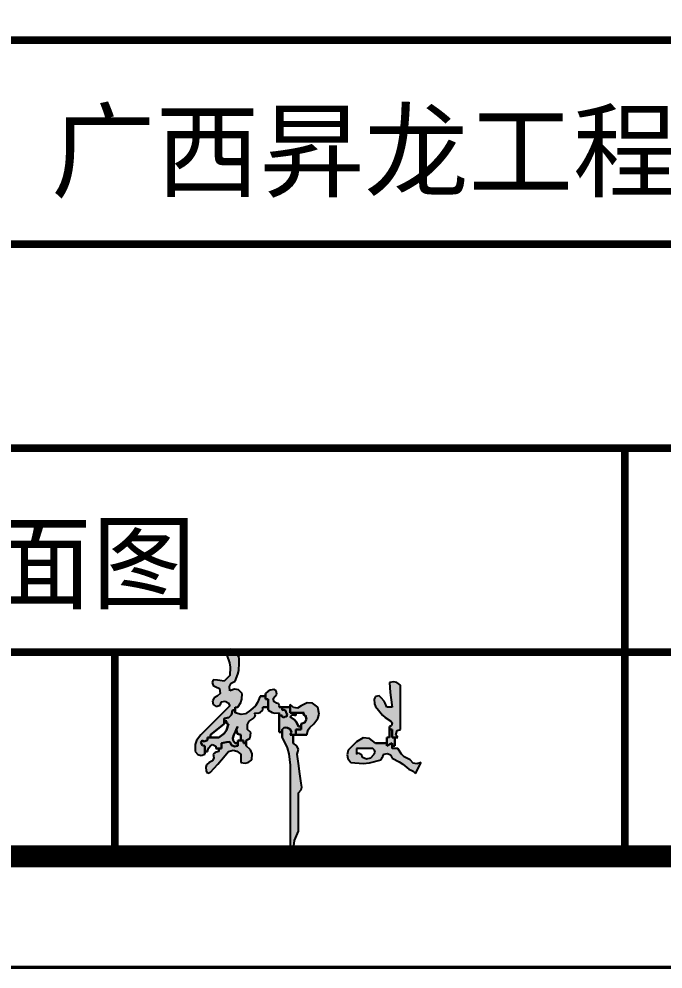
# Model space of a CAD drawing. Header units: millimetres. Extents: x -255 to 9196, y 129 to 426.
# Drawn here: x 41.27 to 70.28, y 129.26 to 172.06 of the extents above; entities that cross this region are included whole.
import ezdxf
from ezdxf.enums import TextEntityAlignment as Align

# ---------------------------------------------------------------- set-up
doc = ezdxf.new("R2010")
doc.units = ezdxf.units.MM
doc.layers.add('不打印', color=7, linetype='Continuous', plot=False)
doc.layers.add('地质-图框', color=7, linetype='Continuous')
doc.styles.add('LZ_PMT_LINE', font='', dxfattribs={"height": 2})
doc.styles.get("Standard").update_dxf_attribs({"font": 'simfang.ttf', "height": 2.5})
doc.styles.get('LZ_PMT_LINE').set_extended_font_data('SimSun')

# ---------------------------------------------------------------- blocks, each defined once
blk = doc.blocks.new('zhengyi')
h = blk.add_hatch(color=256)
h.dxf.hatch_style = 1
h.paths.add_polyline_path([(256.6931, 181.627), (256.7081, 181.638), (256.7147, 181.6434), (256.7166, 181.6509), (256.7133, 181.6588), (256.7264, 181.6573), (256.735, 181.6602), (256.7446, 181.6692), (256.7446, 181.6734), (256.7446, 181.6755), (256.7446, 181.6797), (256.7654, 181.6797), (256.7654, 181.7109), (256.7613, 181.7109), (256.7592, 181.7109), (256.755, 181.7109), (256.755, 181.7213), (256.7342, 181.7213), (256.7253, 181.6975), (256.7171, 181.6857), (256.6977, 181.6692), (256.679, 181.6554), (256.6628, 181.6525), (256.6404, 181.6588), (256.6404, 181.6692), (256.63, 181.6692), (256.6264, 181.6519), (256.6161, 181.6415), (256.5987, 181.638), (256.5987, 181.6276), (256.6092, 181.6276), (256.6068, 181.6236), (256.6097, 181.6176), (256.6144, 181.6171), (256.6071, 181.5928), (256.5983, 181.5802), (256.5779, 181.5651), (256.5466, 181.5651), (256.5362, 181.5651), (256.5352, 181.5558), (256.5234, 181.5499), (256.5154, 181.5546), (256.5106, 181.5466), (256.5165, 181.5348), (256.5258, 181.5338), (256.5258, 181.513), (256.5362, 181.513), (256.5387, 181.5219), (256.5409, 181.5264), (256.5466, 181.5338), (256.5547, 181.5386), (256.5665, 181.5326), (256.5675, 181.5234), (256.5883, 181.5234), (256.5883, 181.5317), (256.5883, 181.5359), (256.5883, 181.5442), (256.6007, 181.5469), (256.607, 181.5479), (256.6196, 181.5494), (256.6259, 181.537), (256.6371, 181.5314), (256.6508, 181.5338), (256.6508, 181.5442), (256.6404, 181.5442), (256.633, 181.5545), (256.6316, 181.5633), (256.6352, 181.5755), (256.6414, 181.588), (256.6443, 181.5937), (256.6436, 181.5957), (256.6508, 181.6067), (256.6446, 181.5942), (256.6443, 181.5937), (256.6489, 181.58), (256.6612, 181.5755), (256.6612, 181.5546), (256.6717, 181.5546), (256.6717, 181.5505), (256.6717, 181.5484), (256.6717, 181.5442), (256.6821, 181.5442), (256.6821, 181.5546), (256.6966, 181.563), (256.6993, 181.5846), (256.6873, 181.5963), (256.6871, 181.6149)])
h.paths.add_polyline_path([(256.6664, 181.7317), (256.6531, 181.7455), (256.6375, 181.749), (256.6196, 181.7422), (256.6185, 181.7589), (256.6254, 181.7711), (256.6404, 181.7786), (256.6503, 181.8046), (256.6535, 181.8187), (256.656, 181.8463), (256.6549, 181.8678), (256.6476, 181.881), (256.63, 181.8932), (256.6219, 181.9001), (256.6087, 181.8975), (256.6039, 181.888), (256.6016, 181.884), (256.6045, 181.8781), (256.6092, 181.8776), (256.6189, 181.8476), (256.6211, 181.831), (256.6196, 181.7995), (256.6112, 181.7911), (256.6071, 181.787), (256.5987, 181.7786), (256.5822, 181.7817), (256.5738, 181.7827), (256.5571, 181.7838), (256.553, 181.7734), (256.5573, 181.7625), (256.5675, 181.7578), (256.5804, 181.7507), (256.5831, 181.7317), (256.5727, 181.7213), (256.5602, 181.715), (256.5547, 181.7038), (256.5571, 181.6901), (256.5681, 181.6829), (256.5838, 181.6881), (256.5883, 181.7005), (256.6021, 181.7029), (256.6132, 181.6973), (256.6196, 181.6849), (256.5758, 181.6411), (256.5539, 181.6192), (256.5102, 181.5755), (256.4943, 181.5544), (256.4893, 181.5393), (256.4893, 181.513), (256.4988, 181.5011), (256.5115, 181.4975), (256.5258, 181.5025), (256.5258, 181.5338), (256.5165, 181.5348), (256.5106, 181.5466), (256.5154, 181.5546), (256.5234, 181.5499), (256.5352, 181.5558), (256.5362, 181.5651), (256.5466, 181.5651), (256.5466, 181.5755), (256.5675, 181.5921), (256.5779, 181.6005), (256.5987, 181.6171), (256.5987, 181.6276), (256.5987, 181.638), (256.6161, 181.6415), (256.6264, 181.6519), (256.63, 181.6692), (256.6404, 181.6692), (256.6404, 181.6797), (256.6446, 181.6797), (256.6467, 181.6797), (256.6508, 181.6797), (256.6621, 181.6982), (256.6657, 181.71)])
h.paths.add_polyline_path([(256.6985, 181.5185), (256.6821, 181.5338), (256.6821, 181.5442), (256.6717, 181.5442), (256.6717, 181.5484), (256.6717, 181.5505), (256.6717, 181.5546), (256.6508, 181.5546), (256.6508, 181.5442), (256.6508, 181.5338), (256.6371, 181.5314), (256.6259, 181.537), (256.6196, 181.5494), (256.607, 181.5479), (256.6007, 181.5469), (256.5883, 181.5442), (256.5883, 181.5359), (256.5883, 181.5317), (256.5883, 181.5234), (256.5779, 181.5234), (256.5779, 181.513), (256.5689, 181.5105), (256.5644, 181.5083), (256.5571, 181.5025), (256.5595, 181.4888), (256.5539, 181.4776), (256.5414, 181.4713), (256.5323, 181.4618), (256.5294, 181.4531), (256.531, 181.44), (256.5326, 181.4336), (256.5415, 181.4307), (256.5466, 181.4348), (256.5751, 181.4648), (256.5887, 181.4805), (256.6144, 181.513), (256.6331, 181.5171), (256.646, 181.5142), (256.6612, 181.5025), (256.6612, 181.49), (256.6612, 181.4838), (256.6612, 181.4713), (256.6781, 181.468), (256.6896, 181.4709), (256.7029, 181.4817), (256.7042, 181.5041)])
h.paths.add_polyline_path([(256.8718, 181.6241), (256.8647, 181.6325), (256.8488, 181.6432), (256.8542, 181.6498), (256.8617, 181.6517), (256.8696, 181.6484), (256.8696, 181.6588), (256.8488, 181.6588), (256.8488, 181.6797), (256.8175, 181.6797), (256.8175, 181.6692), (256.8249, 181.6705), (256.8314, 181.6661), (256.8331, 181.6588), (256.8373, 181.6537), (256.8343, 181.6448), (256.8279, 181.6432), (256.8239, 181.6409), (256.8181, 181.6438), (256.8175, 181.6484), (256.8071, 181.6484), (256.8071, 181.5859), (256.8175, 181.5859), (256.8175, 181.5963), (256.8242, 181.6017), (256.8299, 181.6031), (256.8383, 181.6015), (256.8485, 181.5968), (256.8529, 181.5859), (256.8488, 181.5755), (256.8696, 181.5755), (256.8696, 181.5963), (256.8779, 181.5963), (256.8821, 181.5963), (256.8904, 181.5963), (256.8904, 181.6067), (256.88, 181.6067)])
h.paths.add_polyline_path([(256.8314, 181.6661), (256.8249, 181.6705), (256.8175, 181.6692), (256.8175, 181.6797), (256.8071, 181.6797), (256.8083, 181.6871), (256.804, 181.6936), (256.7967, 181.6953), (256.7872, 181.7), (256.7845, 181.7133), (256.7915, 181.7213), (256.7984, 181.7293), (256.7958, 181.7426), (256.7863, 181.7474), (256.7726, 181.7445), (256.7655, 181.7409), (256.755, 181.7317), (256.755, 181.7109), (256.7592, 181.7109), (256.7613, 181.7109), (256.7654, 181.7109), (256.7654, 181.6797), (256.7654, 181.6692), (256.78, 181.6601), (256.79, 181.6576), (256.8071, 181.6588), (256.8071, 181.6484), (256.8175, 181.6484), (256.8181, 181.6438), (256.8239, 181.6409), (256.8279, 181.6432), (256.8343, 181.6448), (256.8373, 181.6537), (256.8331, 181.6588)])
h.paths.add_polyline_path([(256.9529, 181.6797), (256.9333, 181.6953), (256.9124, 181.697), (256.8904, 181.6849), (256.8757, 181.6768), (256.8611, 181.6786), (256.8488, 181.6901), (256.8488, 181.6588), (256.9009, 181.6588), (256.8985, 181.6548), (256.9014, 181.6489), (256.9061, 181.6484), (256.9101, 181.635), (256.9036, 181.622), (256.8904, 181.6171), (256.8904, 181.6067), (256.8904, 181.5963), (256.8821, 181.5963), (256.8779, 181.5963), (256.8696, 181.5963), (256.8696, 181.5755), (256.9113, 181.5755), (256.9168, 181.5943), (256.9228, 181.6039), (256.9373, 181.6171), (256.9534, 181.6373), (256.9577, 181.6543)])
h.paths.add_polyline_path([(256.8792, 181.5198), (256.8738, 181.5341), (256.8592, 181.5442), (256.8592, 181.5755), (256.8488, 181.5755), (256.8529, 181.5859), (256.8485, 181.5968), (256.8383, 181.6015), (256.8299, 181.6031), (256.8242, 181.6017), (256.8175, 181.5963), (256.8175, 181.5859), (256.8175, 181.5651), (256.8372, 181.5262), (256.8438, 181.5041), (256.8488, 181.4609), (256.8488, 181.3234), (256.8488, 181.2546), (256.8488, 181.1171), (256.8571, 181.1171), (256.8613, 181.1171), (256.8696, 181.1171), (256.8621, 181.1541), (256.8646, 181.1764), (256.88, 181.2108), (256.88, 181.2692), (256.88, 181.2983), (256.88, 181.3567), (256.8899, 181.3682), (256.8928, 181.3782), (256.8904, 181.3932), (256.8842, 181.4369), (256.8811, 181.4588), (256.8748, 181.5025)])
h.paths.add_polyline_path([(257.2342, 181.5442), (257.2259, 181.54), (257.2217, 181.538), (257.2134, 181.5338), (257.2134, 181.5442), (257.1717, 181.5442), (257.1488, 181.5623), (257.1241, 181.5641), (257.0988, 181.5494), (257.0863, 181.5369), (257.08, 181.5307), (257.0675, 181.5182), (257.0634, 181.4994), (257.0663, 181.4865), (257.078, 181.4713), (257.1239, 181.4678), (257.1481, 181.47), (257.1926, 181.4817), (257.1967, 181.49), (257.1988, 181.4942), (257.203, 181.5025), (257.2168, 181.5049), (257.2279, 181.4994), (257.2342, 181.4869), (257.261, 181.4733), (257.2739, 181.4647), (257.2967, 181.4452), (257.3081, 181.4409), (257.3137, 181.4376), (257.3228, 181.4296), (257.3311, 181.4463), (257.3353, 181.4546), (257.3436, 181.4713), (257.3275, 181.4654), (257.3134, 181.4689), (257.302, 181.4817), (257.2796, 181.493), (257.269, 181.5025), (257.2551, 181.5234), (257.2467, 181.5234), (257.2426, 181.5234), (257.2342, 181.5234)])
h.paths.add_polyline_path([(257.1677, 181.5176), (257.1695, 181.5106), (257.1665, 181.5025), (257.1531, 181.4888), (257.1376, 181.4853), (257.1196, 181.4921), (257.1186, 181.5014), (257.1068, 181.5073), (257.0988, 181.5025), (257.0988, 181.5109), (257.0988, 181.515), (257.0988, 181.5234), (257.1238, 181.5234), (257.1363, 181.5234), (257.1613, 181.5234)], flags=16)
h.paths.add_polyline_path([(257.2655, 181.663), (257.2655, 181.6963), (257.2655, 181.763), (257.2522, 181.7738), (257.2407, 181.7767), (257.2238, 181.7734), (257.2268, 181.7358), (257.2289, 181.717), (257.2342, 181.6797), (257.2259, 181.6797), (257.2217, 181.6797), (257.2134, 181.6797), (257.2078, 181.6955), (257.2034, 181.7033), (257.1926, 181.7161), (257.1845, 181.7231), (257.1712, 181.7204), (257.1665, 181.7109), (257.1673, 181.6931), (257.171, 181.6831), (257.1821, 181.6692), (257.1979, 181.6497), (257.2078, 181.6409), (257.229, 181.6276), (257.2347, 181.6211), (257.2319, 181.6097), (257.2238, 181.6067), (257.2238, 181.5963), (257.2342, 181.5963), (257.2342, 181.5838), (257.2342, 181.5776), (257.2342, 181.5651), (257.2551, 181.5651), (257.2479, 181.5761), (257.2531, 181.5918), (257.2655, 181.5963)])
h.paths.add_polyline_path([(257.2447, 181.5651), (257.2342, 181.5651), (257.2342, 181.5776), (257.2342, 181.5838), (257.2342, 181.5963), (257.2238, 181.5963), (257.2238, 181.5651), (257.2197, 181.5651), (257.2176, 181.5651), (257.2134, 181.5651), (257.2134, 181.5338), (257.2217, 181.538), (257.2259, 181.54), (257.2342, 181.5442), (257.2342, 181.5338), (257.2447, 181.5338)])
for p, q in [((256.6219, 181.9001), (256.6087, 181.8975)), ((256.63, 181.8932), (256.6219, 181.9001)), ((256.6039, 181.888), (256.6016, 181.884)), ((256.6016, 181.884), (256.6045, 181.8781)), ((256.6087, 181.8975), (256.6039, 181.888)), ((256.6045, 181.8781), (256.6092, 181.8776)), ((256.6092, 181.8776), (256.6189, 181.8476)), ((256.6476, 181.881), (256.63, 181.8932)), ((256.6549, 181.8678), (256.6476, 181.881)), ((256.656, 181.8463), (256.6549, 181.8678)), ((256.6189, 181.8476), (256.6211, 181.831)), ((256.6211, 181.831), (256.6196, 181.7995)), ((256.6535, 181.8187), (256.656, 181.8463)), ((256.6196, 181.7995), (256.6112, 181.7911)), ((256.6404, 181.7786), (256.6503, 181.8046)), ((256.6503, 181.8046), (256.6535, 181.8187)), ((256.5571, 181.7838), (256.553, 181.7734)), ((256.553, 181.7734), (256.5573, 181.7625)), ((256.5738, 181.7827), (256.5571, 181.7838)), ((256.5573, 181.7625), (256.5675, 181.7578)), ((256.5675, 181.7578), (256.5804, 181.7507)), ((256.5822, 181.7817), (256.5738, 181.7827)), ((256.5987, 181.7786), (256.5822, 181.7817)), ((256.6071, 181.787), (256.5987, 181.7786)), ((256.6112, 181.7911), (256.6071, 181.787)), ((256.6185, 181.7589), (256.6254, 181.7711)), ((256.6196, 181.7422), (256.6185, 181.7589)), ((256.6254, 181.7711), (256.6404, 181.7786)), ((257.2407, 181.7767), (257.2238, 181.7734)), ((257.2238, 181.7734), (257.2268, 181.7358)), ((257.2522, 181.7738), (257.2407, 181.7767)), ((257.2655, 181.763), (257.2522, 181.7738)), ((257.2655, 181.6963), (257.2655, 181.763)), ((256.5727, 181.7213), (256.5602, 181.715)), ((256.5831, 181.7317), (256.5727, 181.7213)), ((256.5804, 181.7507), (256.5831, 181.7317)), ((256.6375, 181.749), (256.6196, 181.7422)), ((256.6531, 181.7455), (256.6375, 181.749)), ((256.6664, 181.7317), (256.6531, 181.7455)), ((256.6657, 181.71), (256.6664, 181.7317)), ((256.7342, 181.7213), (256.7253, 181.6975)), ((256.755, 181.7213), (256.7342, 181.7213)), ((256.7342, 181.7213), (256.755, 181.7213)), ((256.755, 181.7213), (256.7342, 181.7213)), ((256.7655, 181.7409), (256.755, 181.7317)), ((256.755, 181.7317), (256.755, 181.7109)), ((256.755, 181.7109), (256.755, 181.7317)), ((256.755, 181.7317), (256.755, 181.7109)), ((256.755, 181.7109), (256.755, 181.7213)), ((256.755, 181.7213), (256.755, 181.7109)), ((256.755, 181.7109), (256.755, 181.7213)), ((256.7726, 181.7445), (256.7655, 181.7409)), ((256.7863, 181.7474), (256.7726, 181.7445)), ((256.7845, 181.7133), (256.7915, 181.7213)), ((256.7958, 181.7426), (256.7863, 181.7474)), ((256.7915, 181.7213), (256.7984, 181.7293)), ((256.7984, 181.7293), (256.7958, 181.7426)), ((257.1712, 181.7204), (257.1665, 181.7109)), ((257.1845, 181.7231), (257.1712, 181.7204)), ((257.1926, 181.7161), (257.1845, 181.7231)), ((257.2268, 181.7358), (257.2289, 181.717)), ((256.5602, 181.715), (256.5547, 181.7038)), ((256.5547, 181.7038), (256.5571, 181.6901)), ((256.5571, 181.6901), (256.5681, 181.6829)), ((256.5681, 181.6829), (256.5838, 181.6881)), ((256.6196, 181.6849), (256.5758, 181.6411)), ((256.5838, 181.6881), (256.5883, 181.7005)), ((256.5883, 181.7005), (256.6021, 181.7029)), ((256.6021, 181.7029), (256.6132, 181.6973)), ((256.6132, 181.6973), (256.6196, 181.6849)), ((256.6508, 181.6797), (256.6621, 181.6982)), ((256.6621, 181.6982), (256.6657, 181.71)), ((256.7171, 181.6857), (256.6977, 181.6692)), ((256.7253, 181.6975), (256.7171, 181.6857)), ((256.755, 181.7109), (256.7592, 181.7109)), ((256.7592, 181.7109), (256.755, 181.7109)), ((256.7592, 181.7109), (256.7613, 181.7109)), ((256.7613, 181.7109), (256.7592, 181.7109)), ((256.7613, 181.7109), (256.7654, 181.7109)), ((256.7654, 181.7109), (256.7613, 181.7109)), ((256.7654, 181.7109), (256.7654, 181.6692)), ((256.7654, 181.6692), (256.7654, 181.7109)), ((256.7654, 181.7109), (256.7654, 181.6692)), ((256.7654, 181.6797), (256.7654, 181.7109)), ((256.7654, 181.7109), (256.7654, 181.6797)), ((256.7654, 181.6797), (256.7654, 181.7109)), ((256.7872, 181.7), (256.7845, 181.7133)), ((256.7967, 181.6953), (256.7872, 181.7)), ((256.804, 181.6936), (256.7967, 181.6953)), ((256.8083, 181.6871), (256.804, 181.6936)), ((256.8071, 181.6797), (256.8083, 181.6871)), ((256.8611, 181.6786), (256.8488, 181.6901)), ((256.8488, 181.6901), (256.8488, 181.6588)), ((256.8488, 181.6588), (256.8488, 181.6901)), ((256.8488, 181.6901), (256.8488, 181.6588)), ((256.8904, 181.6849), (256.8757, 181.6768)), ((256.9124, 181.697), (256.8904, 181.6849)), ((256.9333, 181.6953), (256.9124, 181.697)), ((256.9529, 181.6797), (256.9333, 181.6953)), ((257.1665, 181.7109), (257.1673, 181.6931)), ((257.1673, 181.6931), (257.171, 181.6831)), ((257.2034, 181.7033), (257.1926, 181.7161)), ((257.2078, 181.6955), (257.2034, 181.7033)), ((257.2134, 181.6797), (257.2078, 181.6955)), ((257.2289, 181.717), (257.2342, 181.6797)), ((257.2655, 181.663), (257.2655, 181.6963)), ((256.6264, 181.6519), (256.6161, 181.6415)), ((256.6161, 181.6415), (256.6264, 181.6519)), ((256.63, 181.6692), (256.6264, 181.6519)), ((256.6264, 181.6519), (256.63, 181.6692)), ((256.6404, 181.6692), (256.63, 181.6692)), ((256.63, 181.6692), (256.6404, 181.6692)), ((256.6404, 181.6692), (256.63, 181.6692)), ((256.63, 181.6692), (256.6404, 181.6692)), ((256.6404, 181.6692), (256.63, 181.6692)), ((256.63, 181.6692), (256.6404, 181.6692)), ((256.6404, 181.6692), (256.6404, 181.6797)), ((256.6404, 181.6797), (256.6404, 181.6692)), ((256.6404, 181.6692), (256.6404, 181.6797)), ((256.6404, 181.6797), (256.6446, 181.6797)), ((256.6404, 181.6588), (256.6404, 181.6692)), ((256.6404, 181.6692), (256.6404, 181.6588)), ((256.6404, 181.6588), (256.6404, 181.6692)), ((256.6628, 181.6525), (256.6404, 181.6588)), ((256.6446, 181.6797), (256.6467, 181.6797)), ((256.6467, 181.6797), (256.6508, 181.6797)), ((256.679, 181.6554), (256.6628, 181.6525)), ((256.6977, 181.6692), (256.679, 181.6554)), ((256.7166, 181.6509), (256.7133, 181.6588)), ((256.7133, 181.6588), (256.7264, 181.6573)), ((256.7147, 181.6434), (256.7166, 181.6509)), ((256.7264, 181.6573), (256.735, 181.6602)), ((256.735, 181.6602), (256.7446, 181.6692)), ((256.7446, 181.6755), (256.7446, 181.6797)), ((256.7446, 181.6797), (256.7654, 181.6797)), ((256.7654, 181.6797), (256.7446, 181.6797)), ((256.7446, 181.6797), (256.7654, 181.6797)), ((256.7446, 181.6734), (256.7446, 181.6755)), ((256.7446, 181.6692), (256.7446, 181.6734)), ((256.7654, 181.6692), (256.78, 181.6601)), ((256.78, 181.6601), (256.79, 181.6576)), ((256.79, 181.6576), (256.8071, 181.6588)), ((256.8175, 181.6797), (256.8071, 181.6797)), ((256.8071, 181.6797), (256.8175, 181.6797)), ((256.8175, 181.6797), (256.8071, 181.6797)), ((256.8071, 181.6588), (256.8071, 181.6484)), ((256.8071, 181.6484), (256.8071, 181.6588)), ((256.8071, 181.6588), (256.8071, 181.6484)), ((256.8175, 181.6484), (256.8071, 181.6484)), ((256.8071, 181.6484), (256.8175, 181.6484)), ((256.8175, 181.6484), (256.8071, 181.6484)), ((256.8071, 181.6484), (256.8071, 181.5859)), ((256.8071, 181.5859), (256.8071, 181.6484)), ((256.8071, 181.6484), (256.8071, 181.5859)), ((256.8071, 181.6484), (256.8175, 181.6484)), ((256.8175, 181.6484), (256.8071, 181.6484)), ((256.8071, 181.6484), (256.8175, 181.6484)), ((256.8488, 181.6797), (256.8175, 181.6797)), ((256.8175, 181.6797), (256.8488, 181.6797)), ((256.8488, 181.6797), (256.8175, 181.6797)), ((256.8175, 181.6797), (256.8175, 181.6692)), ((256.8175, 181.6692), (256.8175, 181.6797)), ((256.8175, 181.6797), (256.8175, 181.6692)), ((256.8175, 181.6692), (256.8175, 181.6797)), ((256.8175, 181.6797), (256.8175, 181.6692)), ((256.8175, 181.6692), (256.8175, 181.6797)), ((256.8175, 181.6692), (256.8249, 181.6705)), ((256.8249, 181.6705), (256.8175, 181.6692)), ((256.8181, 181.6438), (256.8175, 181.6484)), ((256.8175, 181.6484), (256.8181, 181.6438)), ((256.8249, 181.6705), (256.8314, 181.6661)), ((256.8314, 181.6661), (256.8249, 181.6705)), ((256.8314, 181.6661), (256.8331, 181.6588)), ((256.8331, 181.6588), (256.8314, 181.6661)), ((256.8331, 181.6588), (256.8373, 181.6537)), ((256.8373, 181.6537), (256.8331, 181.6588)), ((256.8373, 181.6537), (256.8343, 181.6448)), ((256.8343, 181.6448), (256.8373, 181.6537)), ((256.8488, 181.6588), (256.8488, 181.6797)), ((256.8488, 181.6797), (256.8488, 181.6588)), ((256.8488, 181.6588), (256.8488, 181.6797)), ((256.8696, 181.6588), (256.8488, 181.6588)), ((256.8488, 181.6588), (256.8696, 181.6588)), ((256.8696, 181.6588), (256.8488, 181.6588)), ((256.8488, 181.6588), (256.9009, 181.6588)), ((256.9009, 181.6588), (256.8488, 181.6588)), ((256.8488, 181.6588), (256.9009, 181.6588)), ((256.8488, 181.6432), (256.8542, 181.6498)), ((256.8542, 181.6498), (256.8488, 181.6432)), ((256.8542, 181.6498), (256.8617, 181.6517)), ((256.8617, 181.6517), (256.8542, 181.6498)), ((256.8757, 181.6768), (256.8611, 181.6786)), ((256.8617, 181.6517), (256.8696, 181.6484)), ((256.8696, 181.6484), (256.8617, 181.6517)), ((256.8696, 181.6484), (256.8696, 181.6588)), ((256.8696, 181.6588), (256.8696, 181.6484)), ((256.8696, 181.6484), (256.8696, 181.6588)), ((256.9009, 181.6588), (256.8696, 181.6588)), ((256.8696, 181.6588), (256.9009, 181.6588)), ((256.9009, 181.6588), (256.8696, 181.6588)), ((256.8696, 181.6588), (256.8696, 181.6484)), ((256.8696, 181.6484), (256.8696, 181.6588)), ((256.8696, 181.6588), (256.8696, 181.6484)), ((256.9009, 181.6588), (256.8985, 181.6548)), ((256.8985, 181.6548), (256.9009, 181.6588)), ((256.8985, 181.6548), (256.9014, 181.6489)), ((256.9014, 181.6489), (256.8985, 181.6548)), ((256.9014, 181.6489), (256.9061, 181.6484)), ((256.9061, 181.6484), (256.9014, 181.6489)), ((256.9061, 181.6484), (256.9101, 181.635)), ((256.9101, 181.635), (256.9061, 181.6484)), ((256.9577, 181.6543), (256.9529, 181.6797)), ((256.9534, 181.6373), (256.9577, 181.6543)), ((257.171, 181.6831), (257.1821, 181.6692)), ((257.1821, 181.6692), (257.1979, 181.6497)), ((257.1979, 181.6497), (257.2078, 181.6409)), ((257.2217, 181.6797), (257.2134, 181.6797)), ((257.2259, 181.6797), (257.2217, 181.6797)), ((257.2342, 181.6797), (257.2259, 181.6797)), ((257.2655, 181.5963), (257.2655, 181.663)), ((256.5539, 181.6192), (256.5102, 181.5755)), ((256.5758, 181.6411), (256.5539, 181.6192)), ((256.5779, 181.6005), (256.5987, 181.6171)), ((256.5987, 181.6171), (256.5779, 181.6005)), ((256.6161, 181.6415), (256.5987, 181.638)), ((256.5987, 181.638), (256.6161, 181.6415)), ((256.5987, 181.638), (256.5987, 181.6276)), ((256.5987, 181.6276), (256.5987, 181.638)), ((256.5987, 181.638), (256.5987, 181.6276)), ((256.5987, 181.6171), (256.5987, 181.638)), ((256.5987, 181.638), (256.5987, 181.6171)), ((256.5987, 181.6171), (256.5987, 181.638)), ((256.5987, 181.6276), (256.6092, 181.6276)), ((256.6092, 181.6276), (256.5987, 181.6276)), ((256.5987, 181.6276), (256.6092, 181.6276)), ((256.6092, 181.6276), (256.5987, 181.6276)), ((256.5987, 181.6276), (256.6092, 181.6276)), ((256.6092, 181.6276), (256.5987, 181.6276)), ((256.5987, 181.6276), (256.5987, 181.6171)), ((256.5987, 181.6171), (256.5987, 181.6276)), ((256.5987, 181.6276), (256.5987, 181.6171)), ((256.6092, 181.6276), (256.6068, 181.6236)), ((256.6068, 181.6236), (256.6092, 181.6276)), ((256.6068, 181.6236), (256.6097, 181.6176)), ((256.6097, 181.6176), (256.6068, 181.6236)), ((256.6144, 181.6171), (256.6071, 181.5928)), ((256.6071, 181.5928), (256.6144, 181.6171)), ((256.6097, 181.6176), (256.6144, 181.6171)), ((256.6144, 181.6171), (256.6097, 181.6176)), ((256.6871, 181.6149), (256.6931, 181.627)), ((256.6873, 181.5963), (256.6871, 181.6149)), ((256.6931, 181.627), (256.7081, 181.638)), ((256.7081, 181.638), (256.7147, 181.6434)), ((256.8239, 181.6409), (256.8181, 181.6438)), ((256.8181, 181.6438), (256.8239, 181.6409)), ((256.8279, 181.6432), (256.8239, 181.6409)), ((256.8239, 181.6409), (256.8279, 181.6432)), ((256.8343, 181.6448), (256.8279, 181.6432)), ((256.8279, 181.6432), (256.8343, 181.6448)), ((256.8647, 181.6325), (256.8488, 181.6432)), ((256.8488, 181.6432), (256.8647, 181.6325)), ((256.8718, 181.6241), (256.8647, 181.6325)), ((256.8647, 181.6325), (256.8718, 181.6241)), ((256.88, 181.6067), (256.8718, 181.6241)), ((256.8718, 181.6241), (256.88, 181.6067)), ((256.9036, 181.622), (256.8904, 181.6171)), ((256.8904, 181.6171), (256.9036, 181.622)), ((256.8904, 181.6171), (256.8904, 181.5963)), ((256.8904, 181.5963), (256.8904, 181.6171)), ((256.8904, 181.6171), (256.8904, 181.5963)), ((256.8904, 181.6067), (256.8904, 181.6171)), ((256.8904, 181.6171), (256.8904, 181.6067)), ((256.8904, 181.6067), (256.8904, 181.6171)), ((256.9101, 181.635), (256.9036, 181.622)), ((256.9036, 181.622), (256.9101, 181.635)), ((256.9228, 181.6039), (256.9373, 181.6171)), ((256.9373, 181.6171), (256.9534, 181.6373)), ((257.2078, 181.6409), (257.229, 181.6276)), ((257.229, 181.6276), (257.2347, 181.6211)), ((257.2347, 181.6211), (257.2319, 181.6097)), ((256.5466, 181.5755), (256.5675, 181.5921)), ((256.5675, 181.5921), (256.5466, 181.5755)), ((256.5675, 181.5921), (256.5779, 181.6005)), ((256.5779, 181.6005), (256.5675, 181.5921)), ((256.5983, 181.5802), (256.5779, 181.5651)), ((256.5779, 181.5651), (256.5983, 181.5802)), ((256.6071, 181.5928), (256.5983, 181.5802)), ((256.5983, 181.5802), (256.6071, 181.5928)), ((256.6352, 181.5755), (256.6414, 181.588)), ((256.6414, 181.588), (256.6352, 181.5755)), ((256.6414, 181.588), (256.6446, 181.5942)), ((256.6446, 181.5942), (256.6414, 181.588)), ((256.6508, 181.6067), (256.6436, 181.5957)), ((256.6436, 181.5957), (256.6508, 181.6067)), ((256.6436, 181.5957), (256.6489, 181.58)), ((256.6489, 181.58), (256.6436, 181.5957)), ((256.6446, 181.5942), (256.6508, 181.6067)), ((256.6508, 181.6067), (256.6446, 181.5942)), ((256.6489, 181.58), (256.6612, 181.5755)), ((256.6612, 181.5755), (256.6489, 181.58)), ((256.6993, 181.5846), (256.6873, 181.5963)), ((256.6966, 181.563), (256.6993, 181.5846)), ((256.8071, 181.5859), (256.8175, 181.5859)), ((256.8175, 181.5859), (256.8071, 181.5859)), ((256.8071, 181.5859), (256.8175, 181.5859)), ((256.8242, 181.6017), (256.8175, 181.5963)), ((256.8175, 181.5963), (256.8242, 181.6017)), ((256.8175, 181.5963), (256.8175, 181.5651)), ((256.8175, 181.5651), (256.8175, 181.5963)), ((256.8175, 181.5963), (256.8175, 181.5651)), ((256.8175, 181.5859), (256.8175, 181.5963)), ((256.8175, 181.5963), (256.8175, 181.5859)), ((256.8175, 181.5859), (256.8175, 181.5963)), ((256.8299, 181.6031), (256.8242, 181.6017)), ((256.8242, 181.6017), (256.8299, 181.6031)), ((256.8383, 181.6015), (256.8299, 181.6031)), ((256.8299, 181.6031), (256.8383, 181.6015)), ((256.8485, 181.5968), (256.8383, 181.6015)), ((256.8383, 181.6015), (256.8485, 181.5968)), ((256.8529, 181.5859), (256.8485, 181.5968)), ((256.8485, 181.5968), (256.8529, 181.5859)), ((256.8488, 181.5755), (256.8529, 181.5859)), ((256.8529, 181.5859), (256.8488, 181.5755)), ((256.8696, 181.5755), (256.8696, 181.5963)), ((256.8696, 181.5963), (256.8696, 181.5755)), ((256.8696, 181.5755), (256.8696, 181.5963)), ((256.8696, 181.5963), (256.8779, 181.5963)), ((256.8779, 181.5963), (256.8696, 181.5963)), ((256.8696, 181.5963), (256.8696, 181.5755)), ((256.8696, 181.5755), (256.8696, 181.5963)), ((256.8696, 181.5963), (256.8696, 181.5755)), ((256.8779, 181.5963), (256.8821, 181.5963)), ((256.8821, 181.5963), (256.8779, 181.5963)), ((256.8904, 181.6067), (256.88, 181.6067)), ((256.88, 181.6067), (256.8904, 181.6067)), ((256.8904, 181.6067), (256.88, 181.6067)), ((256.88, 181.6067), (256.8904, 181.6067)), ((256.8904, 181.6067), (256.88, 181.6067)), ((256.88, 181.6067), (256.8904, 181.6067)), ((256.8821, 181.5963), (256.8904, 181.5963)), ((256.8904, 181.5963), (256.8821, 181.5963)), ((256.8904, 181.5963), (256.8904, 181.6067)), ((256.8904, 181.6067), (256.8904, 181.5963)), ((256.8904, 181.5963), (256.8904, 181.6067)), ((256.9113, 181.5755), (256.9168, 181.5943)), ((256.9168, 181.5943), (256.9228, 181.6039)), ((257.2319, 181.6097), (257.2238, 181.6067)), ((257.2238, 181.6067), (257.2238, 181.5963)), ((257.2238, 181.5963), (257.2238, 181.6067)), ((257.2238, 181.6067), (257.2238, 181.5963)), ((257.2342, 181.5963), (257.2238, 181.5963)), ((257.2238, 181.5963), (257.2342, 181.5963)), ((257.2342, 181.5963), (257.2238, 181.5963)), ((257.2238, 181.5963), (257.2238, 181.5651)), ((257.2238, 181.5651), (257.2238, 181.5963)), ((257.2238, 181.5963), (257.2238, 181.5651)), ((257.2238, 181.5963), (257.2342, 181.5963)), ((257.2342, 181.5963), (257.2238, 181.5963)), ((257.2238, 181.5963), (257.2342, 181.5963)), ((257.2342, 181.5838), (257.2342, 181.5963)), ((257.2342, 181.5963), (257.2342, 181.5838)), ((257.2342, 181.5776), (257.2342, 181.5838)), ((257.2342, 181.5838), (257.2342, 181.5776)), ((257.2342, 181.5651), (257.2342, 181.5776)), ((257.2342, 181.5776), (257.2342, 181.5651)), ((257.2479, 181.5761), (257.2531, 181.5918)), ((257.2551, 181.5651), (257.2479, 181.5761)), ((257.2531, 181.5918), (257.2655, 181.5963)), ((256.4943, 181.5544), (256.4893, 181.5393)), ((256.5102, 181.5755), (256.4943, 181.5544)), ((256.5154, 181.5546), (256.5106, 181.5466)), ((256.5106, 181.5466), (256.5154, 181.5546)), ((256.5106, 181.5466), (256.5165, 181.5348)), ((256.5165, 181.5348), (256.5106, 181.5466)), ((256.5234, 181.5499), (256.5154, 181.5546)), ((256.5154, 181.5546), (256.5234, 181.5499)), ((256.5352, 181.5558), (256.5234, 181.5499)), ((256.5234, 181.5499), (256.5352, 181.5558)), ((256.5362, 181.5651), (256.5352, 181.5558)), ((256.5352, 181.5558), (256.5362, 181.5651)), ((256.5779, 181.5651), (256.5362, 181.5651)), ((256.5362, 181.5651), (256.5779, 181.5651)), ((256.5779, 181.5651), (256.5362, 181.5651)), ((256.5362, 181.5651), (256.5466, 181.5651)), ((256.5466, 181.5651), (256.5362, 181.5651)), ((256.5362, 181.5651), (256.5466, 181.5651)), ((256.5466, 181.5651), (256.5466, 181.5755)), ((256.5466, 181.5755), (256.5466, 181.5651)), ((256.5466, 181.5651), (256.5466, 181.5755)), ((256.5466, 181.5755), (256.5466, 181.5651)), ((256.5466, 181.5651), (256.5466, 181.5755)), ((256.5466, 181.5755), (256.5466, 181.5651)), ((256.5466, 181.5651), (256.5779, 181.5651)), ((256.5779, 181.5651), (256.5466, 181.5651)), ((256.5466, 181.5651), (256.5779, 181.5651)), ((256.5883, 181.5442), (256.6007, 181.5469)), ((256.6007, 181.5469), (256.5883, 181.5442)), ((256.5883, 181.5359), (256.5883, 181.5442)), ((256.5883, 181.5442), (256.5883, 181.5359)), ((256.6007, 181.5469), (256.607, 181.5479)), ((256.607, 181.5479), (256.6007, 181.5469)), ((256.607, 181.5479), (256.6196, 181.5494)), ((256.6196, 181.5494), (256.607, 181.5479)), ((256.6196, 181.5494), (256.6259, 181.537)), ((256.6259, 181.537), (256.6196, 181.5494)), ((256.6316, 181.5633), (256.6352, 181.5755)), ((256.6352, 181.5755), (256.6316, 181.5633)), ((256.633, 181.5545), (256.6316, 181.5633)), ((256.6316, 181.5633), (256.633, 181.5545)), ((256.6404, 181.5442), (256.633, 181.5545)), ((256.633, 181.5545), (256.6404, 181.5442)), ((256.6508, 181.5442), (256.6404, 181.5442)), ((256.6404, 181.5442), (256.6508, 181.5442)), ((256.6508, 181.5442), (256.6404, 181.5442)), ((256.6404, 181.5442), (256.6508, 181.5442)), ((256.6508, 181.5442), (256.6404, 181.5442)), ((256.6404, 181.5442), (256.6508, 181.5442)), ((256.6717, 181.5546), (256.6508, 181.5546)), ((256.6508, 181.5546), (256.6717, 181.5546)), ((256.6717, 181.5546), (256.6508, 181.5546)), ((256.6508, 181.5546), (256.6508, 181.5338)), ((256.6508, 181.5338), (256.6508, 181.5546)), ((256.6508, 181.5546), (256.6508, 181.5338)), ((256.6508, 181.5442), (256.6508, 181.5546)), ((256.6508, 181.5546), (256.6508, 181.5442)), ((256.6508, 181.5442), (256.6508, 181.5546)), ((256.6508, 181.5546), (256.6612, 181.5546)), ((256.6612, 181.5546), (256.6508, 181.5546)), ((256.6508, 181.5546), (256.6612, 181.5546)), ((256.6508, 181.5338), (256.6508, 181.5442)), ((256.6508, 181.5442), (256.6508, 181.5338)), ((256.6508, 181.5338), (256.6508, 181.5442)), ((256.6612, 181.5755), (256.6612, 181.5546)), ((256.6612, 181.5546), (256.6612, 181.5755)), ((256.6612, 181.5755), (256.6612, 181.5546)), ((256.6612, 181.5546), (256.6612, 181.5755)), ((256.6612, 181.5755), (256.6612, 181.5546)), ((256.6612, 181.5546), (256.6612, 181.5755)), ((256.6612, 181.5546), (256.6717, 181.5546)), ((256.6717, 181.5546), (256.6612, 181.5546)), ((256.6612, 181.5546), (256.6717, 181.5546)), ((256.6717, 181.5546), (256.6717, 181.5505)), ((256.6717, 181.5505), (256.6717, 181.5546)), ((256.6717, 181.5505), (256.6717, 181.5484)), ((256.6717, 181.5484), (256.6717, 181.5505)), ((256.6717, 181.5484), (256.6717, 181.5442)), ((256.6717, 181.5442), (256.6717, 181.5484)), ((256.6717, 181.5442), (256.6821, 181.5442)), ((256.6821, 181.5442), (256.6717, 181.5442)), ((256.6717, 181.5442), (256.6821, 181.5442)), ((256.6821, 181.5442), (256.6717, 181.5442)), ((256.6717, 181.5442), (256.6821, 181.5442)), ((256.6821, 181.5442), (256.6717, 181.5442)), ((256.6821, 181.5546), (256.6966, 181.563)), ((256.6821, 181.5442), (256.6821, 181.5546)), ((256.6821, 181.5546), (256.6821, 181.5442)), ((256.6821, 181.5442), (256.6821, 181.5546)), ((256.6821, 181.5338), (256.6821, 181.5442)), ((256.6821, 181.5442), (256.6821, 181.5338)), ((256.6821, 181.5338), (256.6821, 181.5442)), ((256.8175, 181.5651), (256.8372, 181.5262)), ((256.8592, 181.5755), (256.8488, 181.5755)), ((256.8488, 181.5755), (256.8592, 181.5755)), ((256.8592, 181.5755), (256.8488, 181.5755)), ((256.8488, 181.5755), (256.8696, 181.5755)), ((256.8696, 181.5755), (256.8488, 181.5755)), ((256.8488, 181.5755), (256.8696, 181.5755)), ((256.8592, 181.5442), (256.8592, 181.5755)), ((256.8592, 181.5755), (256.8592, 181.5442)), ((256.8592, 181.5442), (256.8592, 181.5755)), ((256.8738, 181.5341), (256.8592, 181.5442)), ((256.8696, 181.5755), (256.9113, 181.5755)), ((256.9113, 181.5755), (256.8696, 181.5755)), ((256.8696, 181.5755), (256.9113, 181.5755)), ((257.0988, 181.5494), (257.0863, 181.5369)), ((257.1241, 181.5641), (257.0988, 181.5494)), ((257.1488, 181.5623), (257.1241, 181.5641)), ((257.1717, 181.5442), (257.1488, 181.5623)), ((257.2134, 181.5442), (257.1717, 181.5442)), ((257.1717, 181.5442), (257.2134, 181.5442)), ((257.2134, 181.5442), (257.1717, 181.5442)), ((257.2176, 181.5651), (257.2134, 181.5651)), ((257.2134, 181.5651), (257.2134, 181.5338)), ((257.2134, 181.5338), (257.2134, 181.5651)), ((257.2134, 181.5651), (257.2134, 181.5338)), ((257.2134, 181.5338), (257.2134, 181.5442)), ((257.2134, 181.5442), (257.2134, 181.5338)), ((257.2134, 181.5338), (257.2134, 181.5442)), ((257.2197, 181.5651), (257.2176, 181.5651)), ((257.2238, 181.5651), (257.2197, 181.5651)), ((257.2259, 181.54), (257.2217, 181.538)), ((257.2217, 181.538), (257.2259, 181.54)), ((257.2342, 181.5442), (257.2259, 181.54)), ((257.2259, 181.54), (257.2342, 181.5442)), ((257.2447, 181.5651), (257.2342, 181.5651)), ((257.2342, 181.5651), (257.2447, 181.5651)), ((257.2447, 181.5651), (257.2342, 181.5651)), ((257.2342, 181.5651), (257.2551, 181.5651)), ((257.2551, 181.5651), (257.2342, 181.5651)), ((257.2342, 181.5651), (257.2551, 181.5651)), ((257.2342, 181.5234), (257.2342, 181.5442)), ((257.2342, 181.5442), (257.2342, 181.5234)), ((257.2342, 181.5234), (257.2342, 181.5442)), ((257.2342, 181.5442), (257.2342, 181.5338)), ((257.2342, 181.5338), (257.2342, 181.5442)), ((257.2342, 181.5442), (257.2342, 181.5338)), ((257.2447, 181.5338), (257.2447, 181.5651)), ((257.2447, 181.5651), (257.2447, 181.5338)), ((257.2447, 181.5338), (257.2447, 181.5651)), ((256.4893, 181.5393), (256.4893, 181.513)), ((256.4893, 181.513), (256.4988, 181.5011)), ((256.5165, 181.5348), (256.5258, 181.5338)), ((256.5258, 181.5338), (256.5165, 181.5348)), ((256.5258, 181.5338), (256.5258, 181.513)), ((256.5258, 181.513), (256.5258, 181.5338)), ((256.5258, 181.5338), (256.5258, 181.513)), ((256.5258, 181.5025), (256.5258, 181.5338)), ((256.5258, 181.5338), (256.5258, 181.5025)), ((256.5258, 181.5025), (256.5258, 181.5338)), ((256.5258, 181.513), (256.5362, 181.513)), ((256.5362, 181.513), (256.5258, 181.513)), ((256.5258, 181.513), (256.5362, 181.513)), ((256.5362, 181.513), (256.5387, 181.5219)), ((256.5387, 181.5219), (256.5409, 181.5264)), ((256.5409, 181.5264), (256.5466, 181.5338)), ((256.5466, 181.5338), (256.5547, 181.5386)), ((256.5547, 181.5386), (256.5665, 181.5326)), ((256.5644, 181.5083), (256.5571, 181.5025)), ((256.5689, 181.5105), (256.5644, 181.5083)), ((256.5665, 181.5326), (256.5675, 181.5234)), ((256.5675, 181.5234), (256.5883, 181.5234)), ((256.5883, 181.5234), (256.5675, 181.5234)), ((256.5675, 181.5234), (256.5883, 181.5234)), ((256.5779, 181.513), (256.5689, 181.5105)), ((256.5883, 181.5234), (256.5779, 181.5234)), ((256.5779, 181.5234), (256.5883, 181.5234)), ((256.5883, 181.5234), (256.5779, 181.5234)), ((256.5779, 181.5234), (256.5779, 181.513)), ((256.5779, 181.513), (256.5779, 181.5234)), ((256.5779, 181.5234), (256.5779, 181.513)), ((256.5883, 181.5317), (256.5883, 181.5359)), ((256.5883, 181.5359), (256.5883, 181.5317)), ((256.5883, 181.5234), (256.5883, 181.5317)), ((256.5883, 181.5317), (256.5883, 181.5234)), ((256.5887, 181.4805), (256.6144, 181.513)), ((256.6144, 181.513), (256.6331, 181.5171)), ((256.6259, 181.537), (256.6371, 181.5314)), ((256.6371, 181.5314), (256.6259, 181.537)), ((256.6331, 181.5171), (256.646, 181.5142)), ((256.6371, 181.5314), (256.6508, 181.5338)), ((256.6508, 181.5338), (256.6371, 181.5314)), ((256.646, 181.5142), (256.6612, 181.5025)), ((256.6985, 181.5185), (256.6821, 181.5338)), ((256.7042, 181.5041), (256.6985, 181.5185)), ((256.7029, 181.4817), (256.7042, 181.5041)), ((256.8372, 181.5262), (256.8438, 181.5041)), ((256.8438, 181.5041), (256.8488, 181.4609)), ((256.8792, 181.5198), (256.8738, 181.5341)), ((256.8748, 181.5025), (256.8792, 181.5198)), ((257.0675, 181.5182), (257.0634, 181.4994)), ((257.08, 181.5307), (257.0675, 181.5182)), ((257.0863, 181.5369), (257.08, 181.5307)), ((257.1238, 181.5234), (257.0988, 181.5234)), ((257.0988, 181.5234), (257.0988, 181.515)), ((257.0988, 181.515), (257.0988, 181.5109)), ((257.0988, 181.5109), (257.0988, 181.5025)), ((257.0988, 181.5025), (257.1068, 181.5073)), ((257.1068, 181.5073), (257.1186, 181.5014)), ((257.1363, 181.5234), (257.1238, 181.5234)), ((257.1613, 181.5234), (257.1363, 181.5234)), ((257.1677, 181.5176), (257.1613, 181.5234)), ((257.1665, 181.5025), (257.1695, 181.5106)), ((257.1695, 181.5106), (257.1677, 181.5176)), ((257.203, 181.5025), (257.2168, 181.5049)), ((257.2217, 181.538), (257.2134, 181.5338)), ((257.2134, 181.5338), (257.2217, 181.538)), ((257.2168, 181.5049), (257.2279, 181.4994)), ((257.2342, 181.5338), (257.2447, 181.5338)), ((257.2447, 181.5338), (257.2342, 181.5338)), ((257.2342, 181.5338), (257.2447, 181.5338)), ((257.2426, 181.5234), (257.2342, 181.5234)), ((257.2467, 181.5234), (257.2426, 181.5234)), ((257.2551, 181.5234), (257.2467, 181.5234)), ((257.269, 181.5025), (257.2551, 181.5234)), ((256.4988, 181.5011), (256.5115, 181.4975)), ((256.5115, 181.4975), (256.5258, 181.5025)), ((256.5414, 181.4713), (256.5323, 181.4618)), ((256.5539, 181.4776), (256.5414, 181.4713)), ((256.5595, 181.4888), (256.5539, 181.4776)), ((256.5571, 181.5025), (256.5595, 181.4888)), ((256.5751, 181.4648), (256.5887, 181.4805)), ((256.6612, 181.5025), (256.6612, 181.49)), ((256.6612, 181.49), (256.6612, 181.4838)), ((256.6612, 181.4838), (256.6612, 181.4713)), ((256.6612, 181.4713), (256.6781, 181.468)), ((256.6781, 181.468), (256.6896, 181.4709)), ((256.6896, 181.4709), (256.7029, 181.4817)), ((256.8811, 181.4588), (256.8748, 181.5025)), ((257.0634, 181.4994), (257.0663, 181.4865)), ((257.0663, 181.4865), (257.078, 181.4713)), ((257.078, 181.4713), (257.1239, 181.4678)), ((257.1186, 181.5014), (257.1196, 181.4921)), ((257.1196, 181.4921), (257.1376, 181.4853)), ((257.1239, 181.4678), (257.1481, 181.47)), ((257.1376, 181.4853), (257.1531, 181.4888)), ((257.1481, 181.47), (257.1926, 181.4817)), ((257.1531, 181.4888), (257.1665, 181.5025)), ((257.1926, 181.4817), (257.1967, 181.49)), ((257.1967, 181.49), (257.1988, 181.4942)), ((257.1988, 181.4942), (257.203, 181.5025)), ((257.2279, 181.4994), (257.2342, 181.4869)), ((257.2342, 181.4869), (257.261, 181.4733)), ((257.261, 181.4733), (257.2739, 181.4647)), ((257.2796, 181.493), (257.269, 181.5025)), ((257.302, 181.4817), (257.2796, 181.493)), ((257.3134, 181.4689), (257.302, 181.4817)), ((257.3275, 181.4654), (257.3134, 181.4689)), ((257.3436, 181.4713), (257.3275, 181.4654)), ((257.3353, 181.4546), (257.3436, 181.4713)), ((256.5323, 181.4618), (256.5294, 181.4531)), ((256.5294, 181.4531), (256.531, 181.44)), ((256.531, 181.44), (256.5326, 181.4336)), ((256.5326, 181.4336), (256.5415, 181.4307)), ((256.5415, 181.4307), (256.5466, 181.4348)), ((256.5466, 181.4348), (256.5751, 181.4648)), ((256.8488, 181.4609), (256.8488, 181.3234)), ((256.8842, 181.4369), (256.8811, 181.4588)), ((256.8904, 181.3932), (256.8842, 181.4369)), ((257.2739, 181.4647), (257.2967, 181.4452)), ((257.2967, 181.4452), (257.3081, 181.4409)), ((257.3081, 181.4409), (257.3137, 181.4376)), ((257.3137, 181.4376), (257.3228, 181.4296)), ((257.3228, 181.4296), (257.3311, 181.4463)), ((257.3311, 181.4463), (257.3353, 181.4546)), ((256.88, 181.3567), (256.8899, 181.3682)), ((256.8899, 181.3682), (256.8928, 181.3782)), ((256.8928, 181.3782), (256.8904, 181.3932)), ((256.88, 181.2983), (256.88, 181.3567)), ((256.8488, 181.3234), (256.8488, 181.2546)), ((256.88, 181.2692), (256.88, 181.2983)), ((256.8488, 181.2546), (256.8488, 181.1171)), ((256.88, 181.2108), (256.88, 181.2692)), ((256.8646, 181.1764), (256.88, 181.2108)), ((256.8621, 181.1541), (256.8646, 181.1764)), ((256.8696, 181.1171), (256.8621, 181.1541)), ((256.8488, 181.1171), (256.8571, 181.1171)), ((256.8571, 181.1171), (256.8613, 181.1171)), ((256.8613, 181.1171), (256.8696, 181.1171))]:
    blk.add_line(p, q)

msp = doc.modelspace()

# ---------------------------------------------------------------- linework, layer by layer
at = {"const_width": 0.345}
for points in [[(-23.369, 171.112), (160.49, 171.112), (160.49, 134.34), (-23.369, 134.34), (-23.369, 171.112)], [(-23.369, 171.112), (160.49, 171.112), (160.49, 134.34), (-23.369, 134.34), (-23.369, 171.112)], [(-23.369, 161.919), (160.49, 161.919)], [(-23.369, 152.726), (160.49, 152.726)], [(68.56, 152.726), (68.56, 134.34)], [(-23.369, 143.533), (160.49, 143.533)], [(-0.387, 143.533), (160.49, 143.533)], [(45.583, 143.533), (45.583, 134.34)]]:
    msp.add_lwpolyline(points, dxfattribs=at)
at = {"layer": '不打印', "linetype": 'Continuous', "const_width": 0.15}
msp.add_lwpolyline([(-254.51, 129.34), (165.49, 129.34), (165.49, 426.34), (-254.51, 426.34), (-254.51, 129.34)], dxfattribs=at)
at = {"layer": '地质-图框', "linetype": 'Continuous', "const_width": 1}
msp.add_lwpolyline([(-249.51, 134.34), (160.49, 134.34), (160.49, 421.34), (-249.51, 421.34), (-249.51, 134.34), (160.49, 134.34)], dxfattribs=at)

# ---------------------------------------------------------------- block references
at = {"linetype": 'Continuous', "xscale": 11.90925452421711, "yscale": 11.90925452421711, "zscale": 11.90925452421711}
msp.add_blockref('zhengyi', (-3005.39, -2022.617), dxfattribs=at)

# ---------------------------------------------------------------- texts
at = {"style": 'LZ_PMT_LINE'}
msp.add_text('广西昇龙工程勘察设计检测有限公司', height=3.44736, dxfattribs=at).set_placement((80.328, 164.392), align=Align.CENTER)
msp.add_text('工程地质剖面图', height=3.4474).set_placement((32.794, 145.845), align=Align.CENTER)

doc.saveas('drawing.dxf')
